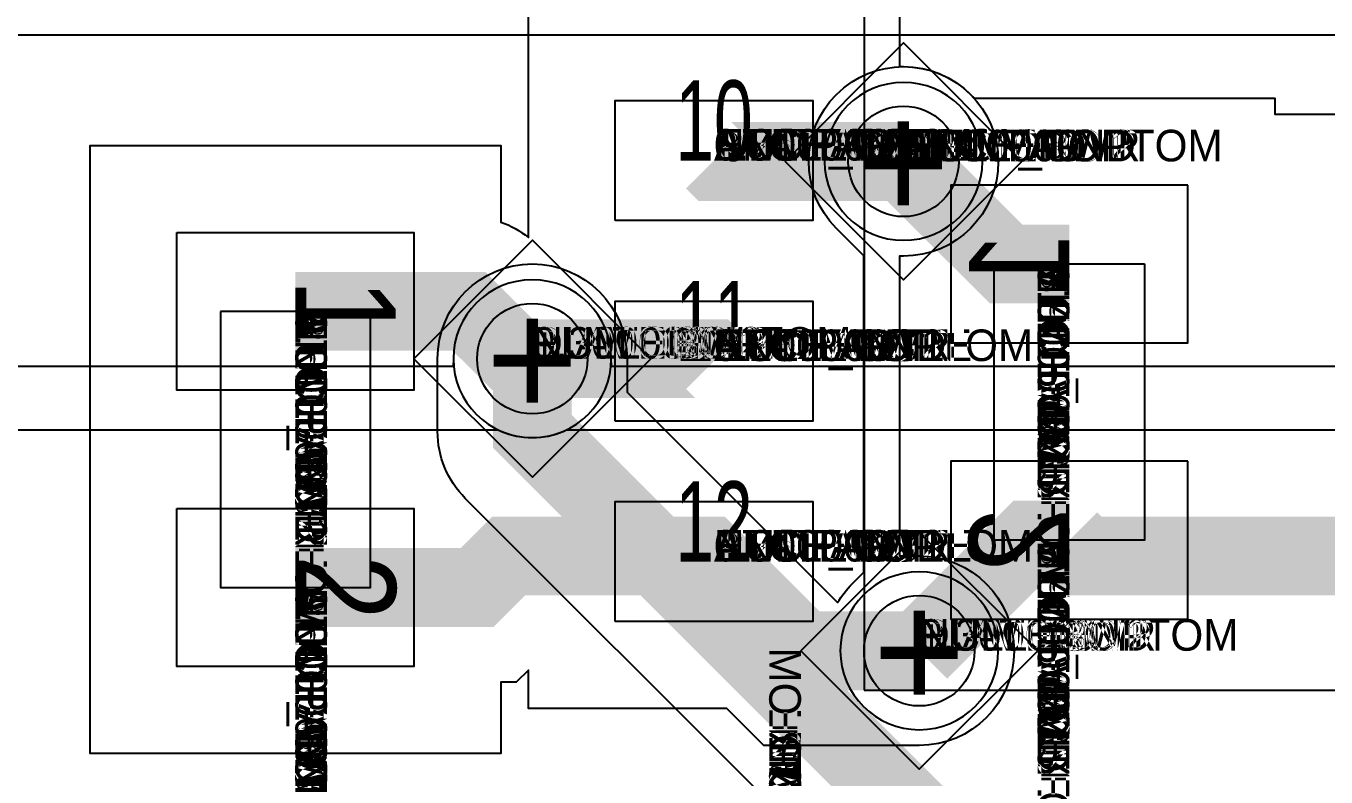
# Model space of a CAD drawing. Extents: x 0 to 323, y 0 to 320.
# Drawn here: x 60.11 to 68.34, y 237.66 to 242.41 of the extents above; entities that cross this region are included whole.
import ezdxf
from ezdxf.enums import TextEntityAlignment as Align

# ---------------------------------------------------------------- set-up
doc = ezdxf.new("R2010")
doc.units = 0
doc.header["$MEASUREMENT"] = 0
doc.layers.get('0').update_dxf_attribs({"linetype": 'CONTINUOUS'})
for name, color, linetype in [('CDN_FIGURES', 7, 'CONTINUOUS'), ('ETCH_BOTTOM', 7, 'CONTINUOUS'), ('ETCH_GND', 3, 'CONTINUOUS'), ('ETCH_INT1', 4, 'CONTINUOUS'), ('ETCH_INT2', 5, 'CONTINUOUS'), ('ETCH_PWR', 6, 'CONTINUOUS'), ('ETCH_TOP', 2, 'CONTINUOUS'), ('MANUFACTURING_NCLEGEND-1-6', 8, 'CONTINUOUS'), ('PACKAGE_GEOMETRY_ASSEMBLY_TOP', 11, 'CONTINUOUS'), ('PACKAGE_GEOMETRY_PIN_NUMBER', 9, 'CONTINUOUS')]:
    doc.layers.add(name, color=color, linetype=linetype)

# ---------------------------------------------------------------- blocks, each defined once
blk = doc.blocks.new('PAD_INFO')
for tag in ['SHAPE_TYPE', 'PAD_HEIGHT', 'PAD_LAYER', 'PAD_TYPE', 'PAD_WIDTH']:
    blk.add_attdef(tag, (0, 0), '', height=0.2)
at = {"flags": 2}
blk.add_attdef('CDN_TYPE', (0, 0), '', height=0.2, dxfattribs=at)
blk = doc.blocks.new('DRILL_INFO')
at = {"flags": 2}
blk.add_attdef('CDN_TYPE', (0, 0), '', height=0.2, dxfattribs=at)
for tag in ['FSHAPE', 'FCHAR', 'DRILL_HEIGHT', 'DIAMETER', 'PLATED', 'DRILL_WIDTH']:
    blk.add_attdef(tag, (0, 0), '', height=0.2)
blk = doc.blocks.new('VIA0700X0300')
at = {"layer": 'ETCH_BOTTOM'}
blk.add_circle((0, 0), 0.35, dxfattribs=at)
at = {"layer": 'ETCH_GND'}
blk.add_circle((0, 0), 0.35, dxfattribs=at)
at = {"layer": 'ETCH_INT1'}
blk.add_circle((0, 0), 0.35, dxfattribs=at)
at = {"layer": 'ETCH_INT2'}
blk.add_circle((0, 0), 0.35, dxfattribs=at)
at = {"layer": 'ETCH_PWR'}
blk.add_circle((0, 0), 0.35, dxfattribs=at)
at = {"layer": 'ETCH_TOP'}
blk.add_circle((0, 0), 0.35, dxfattribs=at)
ref = blk.add_blockref('PAD_INFO', (0, 0))
ref.add_attrib('PAD_LAYER', 'ETCH_TOP', (0, 0), dxfattribs={"height": 0.2})
ref.add_attrib('SHAPE_TYPE', 'NULL', (0, 0), dxfattribs={"height": 0.2})
ref.add_attrib('PAD_TYPE', 'ANTIPAD', (0, 0), dxfattribs={"height": 0.2})
ref.add_attrib('PAD_WIDTH', '0.000000', (0, 0), dxfattribs={"height": 0.2})
ref.add_attrib('PAD_HEIGHT', '0.000000', (0, 0), dxfattribs={"height": 0.2})
ref = blk.add_blockref('PAD_INFO', (0, 0))
ref.add_attrib('PAD_LAYER', 'ETCH_GND', (0, 0), dxfattribs={"height": 0.2})
ref.add_attrib('SHAPE_TYPE', 'NULL', (0, 0), dxfattribs={"height": 0.2})
ref.add_attrib('PAD_TYPE', 'ANTIPAD', (0, 0), dxfattribs={"height": 0.2})
ref.add_attrib('PAD_WIDTH', '0.000000', (0, 0), dxfattribs={"height": 0.2})
ref.add_attrib('PAD_HEIGHT', '0.000000', (0, 0), dxfattribs={"height": 0.2})
ref = blk.add_blockref('PAD_INFO', (0, 0))
ref.add_attrib('PAD_LAYER', 'ETCH_INT1', (0, 0), dxfattribs={"height": 0.2})
ref.add_attrib('SHAPE_TYPE', 'NULL', (0, 0), dxfattribs={"height": 0.2})
ref.add_attrib('PAD_TYPE', 'ANTIPAD', (0, 0), dxfattribs={"height": 0.2})
ref.add_attrib('PAD_WIDTH', '0.000000', (0, 0), dxfattribs={"height": 0.2})
ref.add_attrib('PAD_HEIGHT', '0.000000', (0, 0), dxfattribs={"height": 0.2})
ref = blk.add_blockref('PAD_INFO', (0, 0))
ref.add_attrib('PAD_LAYER', 'ETCH_INT2', (0, 0), dxfattribs={"height": 0.2})
ref.add_attrib('SHAPE_TYPE', 'NULL', (0, 0), dxfattribs={"height": 0.2})
ref.add_attrib('PAD_TYPE', 'ANTIPAD', (0, 0), dxfattribs={"height": 0.2})
ref.add_attrib('PAD_WIDTH', '0.000000', (0, 0), dxfattribs={"height": 0.2})
ref.add_attrib('PAD_HEIGHT', '0.000000', (0, 0), dxfattribs={"height": 0.2})
ref = blk.add_blockref('PAD_INFO', (0, 0))
ref.add_attrib('PAD_LAYER', 'ETCH_PWR', (0, 0), dxfattribs={"height": 0.2})
ref.add_attrib('SHAPE_TYPE', 'NULL', (0, 0), dxfattribs={"height": 0.2})
ref.add_attrib('PAD_TYPE', 'ANTIPAD', (0, 0), dxfattribs={"height": 0.2})
ref.add_attrib('PAD_WIDTH', '0.000000', (0, 0), dxfattribs={"height": 0.2})
ref.add_attrib('PAD_HEIGHT', '0.000000', (0, 0), dxfattribs={"height": 0.2})
ref = blk.add_blockref('PAD_INFO', (0, 0))
ref.add_attrib('PAD_LAYER', 'ETCH_BOTTOM', (0, 0), dxfattribs={"height": 0.2})
ref.add_attrib('SHAPE_TYPE', 'NULL', (0, 0), dxfattribs={"height": 0.2})
ref.add_attrib('PAD_TYPE', 'ANTIPAD', (0, 0), dxfattribs={"height": 0.2})
ref.add_attrib('PAD_WIDTH', '0.000000', (0, 0), dxfattribs={"height": 0.2})
ref.add_attrib('PAD_HEIGHT', '0.000000', (0, 0), dxfattribs={"height": 0.2})
ref = blk.add_blockref('PAD_INFO', (0, 0))
ref.add_attrib('PAD_LAYER', 'ETCH_TOP', (0, 0), dxfattribs={"height": 0.2})
ref.add_attrib('SHAPE_TYPE', 'NULL', (0, 0), dxfattribs={"height": 0.2})
ref.add_attrib('PAD_TYPE', 'THERMAL', (0, 0), dxfattribs={"height": 0.2})
ref.add_attrib('PAD_WIDTH', '0.000000', (0, 0), dxfattribs={"height": 0.2})
ref.add_attrib('PAD_HEIGHT', '0.000000', (0, 0), dxfattribs={"height": 0.2})
ref = blk.add_blockref('PAD_INFO', (0, 0))
ref.add_attrib('PAD_LAYER', 'ETCH_GND', (0, 0), dxfattribs={"height": 0.2})
ref.add_attrib('SHAPE_TYPE', 'NULL', (0, 0), dxfattribs={"height": 0.2})
ref.add_attrib('PAD_TYPE', 'THERMAL', (0, 0), dxfattribs={"height": 0.2})
ref.add_attrib('PAD_WIDTH', '0.000000', (0, 0), dxfattribs={"height": 0.2})
ref.add_attrib('PAD_HEIGHT', '0.000000', (0, 0), dxfattribs={"height": 0.2})
ref = blk.add_blockref('PAD_INFO', (0, 0))
ref.add_attrib('PAD_LAYER', 'ETCH_INT1', (0, 0), dxfattribs={"height": 0.2})
ref.add_attrib('SHAPE_TYPE', 'NULL', (0, 0), dxfattribs={"height": 0.2})
ref.add_attrib('PAD_TYPE', 'THERMAL', (0, 0), dxfattribs={"height": 0.2})
ref.add_attrib('PAD_WIDTH', '0.000000', (0, 0), dxfattribs={"height": 0.2})
ref.add_attrib('PAD_HEIGHT', '0.000000', (0, 0), dxfattribs={"height": 0.2})
ref = blk.add_blockref('PAD_INFO', (0, 0))
ref.add_attrib('PAD_LAYER', 'ETCH_INT2', (0, 0), dxfattribs={"height": 0.2})
ref.add_attrib('SHAPE_TYPE', 'NULL', (0, 0), dxfattribs={"height": 0.2})
ref.add_attrib('PAD_TYPE', 'THERMAL', (0, 0), dxfattribs={"height": 0.2})
ref.add_attrib('PAD_WIDTH', '0.000000', (0, 0), dxfattribs={"height": 0.2})
ref.add_attrib('PAD_HEIGHT', '0.000000', (0, 0), dxfattribs={"height": 0.2})
ref = blk.add_blockref('PAD_INFO', (0, 0))
ref.add_attrib('PAD_LAYER', 'ETCH_PWR', (0, 0), dxfattribs={"height": 0.2})
ref.add_attrib('SHAPE_TYPE', 'NULL', (0, 0), dxfattribs={"height": 0.2})
ref.add_attrib('PAD_TYPE', 'THERMAL', (0, 0), dxfattribs={"height": 0.2})
ref.add_attrib('PAD_WIDTH', '0.000000', (0, 0), dxfattribs={"height": 0.2})
ref.add_attrib('PAD_HEIGHT', '0.000000', (0, 0), dxfattribs={"height": 0.2})
ref = blk.add_blockref('PAD_INFO', (0, 0))
ref.add_attrib('PAD_LAYER', 'ETCH_BOTTOM', (0, 0), dxfattribs={"height": 0.2})
ref.add_attrib('SHAPE_TYPE', 'NULL', (0, 0), dxfattribs={"height": 0.2})
ref.add_attrib('PAD_TYPE', 'THERMAL', (0, 0), dxfattribs={"height": 0.2})
ref.add_attrib('PAD_WIDTH', '0.000000', (0, 0), dxfattribs={"height": 0.2})
ref.add_attrib('PAD_HEIGHT', '0.000000', (0, 0), dxfattribs={"height": 0.2})
ref = blk.add_blockref('PAD_INFO', (0, 0))
ref.add_attrib('PAD_LAYER', 'ETCH_TOP', (0, 0), dxfattribs={"height": 0.2})
ref.add_attrib('SHAPE_TYPE', 'CIRCLE', (0, 0), dxfattribs={"height": 0.2})
ref.add_attrib('PAD_TYPE', 'REGULAR', (0, 0), dxfattribs={"height": 0.2})
ref.add_attrib('PAD_WIDTH', '0.700000', (0, 0), dxfattribs={"height": 0.2})
ref.add_attrib('PAD_HEIGHT', '0.700000', (0, 0), dxfattribs={"height": 0.2})
ref = blk.add_blockref('PAD_INFO', (0, 0))
ref.add_attrib('PAD_LAYER', 'ETCH_GND', (0, 0), dxfattribs={"height": 0.2})
ref.add_attrib('SHAPE_TYPE', 'CIRCLE', (0, 0), dxfattribs={"height": 0.2})
ref.add_attrib('PAD_TYPE', 'REGULAR', (0, 0), dxfattribs={"height": 0.2})
ref.add_attrib('PAD_WIDTH', '0.700000', (0, 0), dxfattribs={"height": 0.2})
ref.add_attrib('PAD_HEIGHT', '0.700000', (0, 0), dxfattribs={"height": 0.2})
ref = blk.add_blockref('PAD_INFO', (0, 0))
ref.add_attrib('PAD_LAYER', 'ETCH_INT1', (0, 0), dxfattribs={"height": 0.2})
ref.add_attrib('SHAPE_TYPE', 'CIRCLE', (0, 0), dxfattribs={"height": 0.2})
ref.add_attrib('PAD_TYPE', 'REGULAR', (0, 0), dxfattribs={"height": 0.2})
ref.add_attrib('PAD_WIDTH', '0.700000', (0, 0), dxfattribs={"height": 0.2})
ref.add_attrib('PAD_HEIGHT', '0.700000', (0, 0), dxfattribs={"height": 0.2})
ref = blk.add_blockref('PAD_INFO', (0, 0))
ref.add_attrib('PAD_LAYER', 'ETCH_INT2', (0, 0), dxfattribs={"height": 0.2})
ref.add_attrib('SHAPE_TYPE', 'CIRCLE', (0, 0), dxfattribs={"height": 0.2})
ref.add_attrib('PAD_TYPE', 'REGULAR', (0, 0), dxfattribs={"height": 0.2})
ref.add_attrib('PAD_WIDTH', '0.700000', (0, 0), dxfattribs={"height": 0.2})
ref.add_attrib('PAD_HEIGHT', '0.700000', (0, 0), dxfattribs={"height": 0.2})
ref = blk.add_blockref('PAD_INFO', (0, 0))
ref.add_attrib('PAD_LAYER', 'ETCH_PWR', (0, 0), dxfattribs={"height": 0.2})
ref.add_attrib('SHAPE_TYPE', 'CIRCLE', (0, 0), dxfattribs={"height": 0.2})
ref.add_attrib('PAD_TYPE', 'REGULAR', (0, 0), dxfattribs={"height": 0.2})
ref.add_attrib('PAD_WIDTH', '0.700000', (0, 0), dxfattribs={"height": 0.2})
ref.add_attrib('PAD_HEIGHT', '0.700000', (0, 0), dxfattribs={"height": 0.2})
ref = blk.add_blockref('PAD_INFO', (0, 0))
ref.add_attrib('PAD_LAYER', 'ETCH_BOTTOM', (0, 0), dxfattribs={"height": 0.2})
ref.add_attrib('SHAPE_TYPE', 'CIRCLE', (0, 0), dxfattribs={"height": 0.2})
ref.add_attrib('PAD_TYPE', 'REGULAR', (0, 0), dxfattribs={"height": 0.2})
ref.add_attrib('PAD_WIDTH', '0.700000', (0, 0), dxfattribs={"height": 0.2})
ref.add_attrib('PAD_HEIGHT', '0.700000', (0, 0), dxfattribs={"height": 0.2})
ref = blk.add_blockref('DRILL_INFO', (0, 0))
ref.add_attrib('DIAMETER', '0.300000', (0, 0), dxfattribs={"height": 0.2})
ref.add_attrib('PLATED', 'PLATED', (0, 0), dxfattribs={"height": 0.2})
ref.add_attrib('FSHAPE', 'DIAMOND', (0, 0), dxfattribs={"height": 0.2})
ref.add_attrib('FCHAR', '+', (0, 0), dxfattribs={"height": 0.2})
ref.add_attrib('DRILL_WIDTH', '1.500000', (0, 0), dxfattribs={"height": 0.2})
ref.add_attrib('DRILL_HEIGHT', '1.500000', (0, 0), dxfattribs={"height": 0.2})
for tag in ['CDN_TYPE', 'PIN']:
    blk.add_attdef(tag, (0, 0), '', height=0.2)
at = {"flags": 2}
for tag in ['PSTKNAME', 'BBV']:
    blk.add_attdef(tag, (0, 0), '', height=0.2, dxfattribs=at)
blk = doc.blocks.new('FIGURE_DIAMOND')
at = {"layer": 'CDN_FIGURES'}
blk.add_lwpolyline([(-0.5, 0), (0, 0.5), (0.5, 0), (0, -0.5)], close=True, dxfattribs=at)
blk = doc.blocks.new('RC1000X1500TS')
at = {"layer": 'ETCH_TOP'}
blk.add_lwpolyline([(-0.5, -0.75), (-0.5, 0.75), (0.5, 0.75), (0.5, -0.75)], close=True, dxfattribs=at)
ref = blk.add_blockref('PAD_INFO', (0, 0))
ref.add_attrib('PAD_LAYER', 'ETCH_TOP', (0, 0), dxfattribs={"height": 0.2})
ref.add_attrib('SHAPE_TYPE', 'NULL', (0, 0), dxfattribs={"height": 0.2})
ref.add_attrib('PAD_TYPE', 'ANTIPAD', (0, 0), dxfattribs={"height": 0.2})
ref.add_attrib('PAD_WIDTH', '0.000000', (0, 0), dxfattribs={"height": 0.2})
ref.add_attrib('PAD_HEIGHT', '0.000000', (0, 0), dxfattribs={"height": 0.2})
ref = blk.add_blockref('PAD_INFO', (0, 0))
ref.add_attrib('PAD_LAYER', 'ETCH_GND', (0, 0), dxfattribs={"height": 0.2})
ref.add_attrib('SHAPE_TYPE', 'NULL', (0, 0), dxfattribs={"height": 0.2})
ref.add_attrib('PAD_TYPE', 'ANTIPAD', (0, 0), dxfattribs={"height": 0.2})
ref.add_attrib('PAD_WIDTH', '0.000000', (0, 0), dxfattribs={"height": 0.2})
ref.add_attrib('PAD_HEIGHT', '0.000000', (0, 0), dxfattribs={"height": 0.2})
ref = blk.add_blockref('PAD_INFO', (0, 0))
ref.add_attrib('PAD_LAYER', 'ETCH_INT1', (0, 0), dxfattribs={"height": 0.2})
ref.add_attrib('SHAPE_TYPE', 'NULL', (0, 0), dxfattribs={"height": 0.2})
ref.add_attrib('PAD_TYPE', 'ANTIPAD', (0, 0), dxfattribs={"height": 0.2})
ref.add_attrib('PAD_WIDTH', '0.000000', (0, 0), dxfattribs={"height": 0.2})
ref.add_attrib('PAD_HEIGHT', '0.000000', (0, 0), dxfattribs={"height": 0.2})
ref = blk.add_blockref('PAD_INFO', (0, 0))
ref.add_attrib('PAD_LAYER', 'ETCH_INT2', (0, 0), dxfattribs={"height": 0.2})
ref.add_attrib('SHAPE_TYPE', 'NULL', (0, 0), dxfattribs={"height": 0.2})
ref.add_attrib('PAD_TYPE', 'ANTIPAD', (0, 0), dxfattribs={"height": 0.2})
ref.add_attrib('PAD_WIDTH', '0.000000', (0, 0), dxfattribs={"height": 0.2})
ref.add_attrib('PAD_HEIGHT', '0.000000', (0, 0), dxfattribs={"height": 0.2})
ref = blk.add_blockref('PAD_INFO', (0, 0))
ref.add_attrib('PAD_LAYER', 'ETCH_PWR', (0, 0), dxfattribs={"height": 0.2})
ref.add_attrib('SHAPE_TYPE', 'NULL', (0, 0), dxfattribs={"height": 0.2})
ref.add_attrib('PAD_TYPE', 'ANTIPAD', (0, 0), dxfattribs={"height": 0.2})
ref.add_attrib('PAD_WIDTH', '0.000000', (0, 0), dxfattribs={"height": 0.2})
ref.add_attrib('PAD_HEIGHT', '0.000000', (0, 0), dxfattribs={"height": 0.2})
ref = blk.add_blockref('PAD_INFO', (0, 0))
ref.add_attrib('PAD_LAYER', 'ETCH_BOTTOM', (0, 0), dxfattribs={"height": 0.2})
ref.add_attrib('SHAPE_TYPE', 'NULL', (0, 0), dxfattribs={"height": 0.2})
ref.add_attrib('PAD_TYPE', 'ANTIPAD', (0, 0), dxfattribs={"height": 0.2})
ref.add_attrib('PAD_WIDTH', '0.000000', (0, 0), dxfattribs={"height": 0.2})
ref.add_attrib('PAD_HEIGHT', '0.000000', (0, 0), dxfattribs={"height": 0.2})
ref = blk.add_blockref('PAD_INFO', (0, 0))
ref.add_attrib('PAD_LAYER', 'ETCH_TOP', (0, 0), dxfattribs={"height": 0.2})
ref.add_attrib('SHAPE_TYPE', 'NULL', (0, 0), dxfattribs={"height": 0.2})
ref.add_attrib('PAD_TYPE', 'THERMAL', (0, 0), dxfattribs={"height": 0.2})
ref.add_attrib('PAD_WIDTH', '0.000000', (0, 0), dxfattribs={"height": 0.2})
ref.add_attrib('PAD_HEIGHT', '0.000000', (0, 0), dxfattribs={"height": 0.2})
ref = blk.add_blockref('PAD_INFO', (0, 0))
ref.add_attrib('PAD_LAYER', 'ETCH_GND', (0, 0), dxfattribs={"height": 0.2})
ref.add_attrib('SHAPE_TYPE', 'NULL', (0, 0), dxfattribs={"height": 0.2})
ref.add_attrib('PAD_TYPE', 'THERMAL', (0, 0), dxfattribs={"height": 0.2})
ref.add_attrib('PAD_WIDTH', '0.000000', (0, 0), dxfattribs={"height": 0.2})
ref.add_attrib('PAD_HEIGHT', '0.000000', (0, 0), dxfattribs={"height": 0.2})
ref = blk.add_blockref('PAD_INFO', (0, 0))
ref.add_attrib('PAD_LAYER', 'ETCH_INT1', (0, 0), dxfattribs={"height": 0.2})
ref.add_attrib('SHAPE_TYPE', 'NULL', (0, 0), dxfattribs={"height": 0.2})
ref.add_attrib('PAD_TYPE', 'THERMAL', (0, 0), dxfattribs={"height": 0.2})
ref.add_attrib('PAD_WIDTH', '0.000000', (0, 0), dxfattribs={"height": 0.2})
ref.add_attrib('PAD_HEIGHT', '0.000000', (0, 0), dxfattribs={"height": 0.2})
ref = blk.add_blockref('PAD_INFO', (0, 0))
ref.add_attrib('PAD_LAYER', 'ETCH_INT2', (0, 0), dxfattribs={"height": 0.2})
ref.add_attrib('SHAPE_TYPE', 'NULL', (0, 0), dxfattribs={"height": 0.2})
ref.add_attrib('PAD_TYPE', 'THERMAL', (0, 0), dxfattribs={"height": 0.2})
ref.add_attrib('PAD_WIDTH', '0.000000', (0, 0), dxfattribs={"height": 0.2})
ref.add_attrib('PAD_HEIGHT', '0.000000', (0, 0), dxfattribs={"height": 0.2})
ref = blk.add_blockref('PAD_INFO', (0, 0))
ref.add_attrib('PAD_LAYER', 'ETCH_PWR', (0, 0), dxfattribs={"height": 0.2})
ref.add_attrib('SHAPE_TYPE', 'NULL', (0, 0), dxfattribs={"height": 0.2})
ref.add_attrib('PAD_TYPE', 'THERMAL', (0, 0), dxfattribs={"height": 0.2})
ref.add_attrib('PAD_WIDTH', '0.000000', (0, 0), dxfattribs={"height": 0.2})
ref.add_attrib('PAD_HEIGHT', '0.000000', (0, 0), dxfattribs={"height": 0.2})
ref = blk.add_blockref('PAD_INFO', (0, 0))
ref.add_attrib('PAD_LAYER', 'ETCH_BOTTOM', (0, 0), dxfattribs={"height": 0.2})
ref.add_attrib('SHAPE_TYPE', 'NULL', (0, 0), dxfattribs={"height": 0.2})
ref.add_attrib('PAD_TYPE', 'THERMAL', (0, 0), dxfattribs={"height": 0.2})
ref.add_attrib('PAD_WIDTH', '0.000000', (0, 0), dxfattribs={"height": 0.2})
ref.add_attrib('PAD_HEIGHT', '0.000000', (0, 0), dxfattribs={"height": 0.2})
ref = blk.add_blockref('PAD_INFO', (0, 0))
ref.add_attrib('PAD_LAYER', 'ETCH_GND', (0, 0), dxfattribs={"height": 0.2})
ref.add_attrib('SHAPE_TYPE', 'NULL', (0, 0), dxfattribs={"height": 0.2})
ref.add_attrib('PAD_TYPE', 'REGULAR', (0, 0), dxfattribs={"height": 0.2})
ref.add_attrib('PAD_WIDTH', '0.000000', (0, 0), dxfattribs={"height": 0.2})
ref.add_attrib('PAD_HEIGHT', '0.000000', (0, 0), dxfattribs={"height": 0.2})
ref = blk.add_blockref('PAD_INFO', (0, 0))
ref.add_attrib('PAD_LAYER', 'ETCH_INT1', (0, 0), dxfattribs={"height": 0.2})
ref.add_attrib('SHAPE_TYPE', 'NULL', (0, 0), dxfattribs={"height": 0.2})
ref.add_attrib('PAD_TYPE', 'REGULAR', (0, 0), dxfattribs={"height": 0.2})
ref.add_attrib('PAD_WIDTH', '0.000000', (0, 0), dxfattribs={"height": 0.2})
ref.add_attrib('PAD_HEIGHT', '0.000000', (0, 0), dxfattribs={"height": 0.2})
ref = blk.add_blockref('PAD_INFO', (0, 0))
ref.add_attrib('PAD_LAYER', 'ETCH_INT2', (0, 0), dxfattribs={"height": 0.2})
ref.add_attrib('SHAPE_TYPE', 'NULL', (0, 0), dxfattribs={"height": 0.2})
ref.add_attrib('PAD_TYPE', 'REGULAR', (0, 0), dxfattribs={"height": 0.2})
ref.add_attrib('PAD_WIDTH', '0.000000', (0, 0), dxfattribs={"height": 0.2})
ref.add_attrib('PAD_HEIGHT', '0.000000', (0, 0), dxfattribs={"height": 0.2})
ref = blk.add_blockref('PAD_INFO', (0, 0))
ref.add_attrib('PAD_LAYER', 'ETCH_PWR', (0, 0), dxfattribs={"height": 0.2})
ref.add_attrib('SHAPE_TYPE', 'NULL', (0, 0), dxfattribs={"height": 0.2})
ref.add_attrib('PAD_TYPE', 'REGULAR', (0, 0), dxfattribs={"height": 0.2})
ref.add_attrib('PAD_WIDTH', '0.000000', (0, 0), dxfattribs={"height": 0.2})
ref.add_attrib('PAD_HEIGHT', '0.000000', (0, 0), dxfattribs={"height": 0.2})
ref = blk.add_blockref('PAD_INFO', (0, 0))
ref.add_attrib('PAD_LAYER', 'ETCH_BOTTOM', (0, 0), dxfattribs={"height": 0.2})
ref.add_attrib('SHAPE_TYPE', 'NULL', (0, 0), dxfattribs={"height": 0.2})
ref.add_attrib('PAD_TYPE', 'REGULAR', (0, 0), dxfattribs={"height": 0.2})
ref.add_attrib('PAD_WIDTH', '0.000000', (0, 0), dxfattribs={"height": 0.2})
ref.add_attrib('PAD_HEIGHT', '0.000000', (0, 0), dxfattribs={"height": 0.2})
ref = blk.add_blockref('DRILL_INFO', (0, 0))
ref.add_attrib('DIAMETER', '0.000000', (0, 0), dxfattribs={"height": 0.2})
ref.add_attrib('PLATED', 'PLATED', (0, 0), dxfattribs={"height": 0.2})
ref.add_attrib('FSHAPE', 'NULL', (0, 0), dxfattribs={"height": 0.2})
ref.add_attrib('DRILL_WIDTH', '0.000000', (0, 0), dxfattribs={"height": 0.2})
ref.add_attrib('DRILL_HEIGHT', '0.000000', (0, 0), dxfattribs={"height": 0.2})
ref = blk.add_blockref('PAD_INFO', (0, 0))
ref.add_attrib('PAD_LAYER', 'ETCH_TOP', (0, 0), dxfattribs={"height": 0.2})
ref.add_attrib('SHAPE_TYPE', 'RECTANGLE', (0, 0), dxfattribs={"height": 0.2})
ref.add_attrib('PAD_TYPE', 'REGULAR', (0, 0), dxfattribs={"height": 0.2})
ref.add_attrib('PAD_WIDTH', '1.000000', (0, 0), dxfattribs={"height": 0.2})
ref.add_attrib('PAD_HEIGHT', '1.500000', (0, 0), dxfattribs={"height": 0.2})
for tag in ['CDN_TYPE', 'PIN']:
    blk.add_attdef(tag, (0, 0), '', height=0.2)
at = {"flags": 2}
for tag in ['PSTKNAME', 'BBV']:
    blk.add_attdef(tag, (0, 0), '', height=0.2, dxfattribs=at)
blk = doc.blocks.new('F56')
at = {"layer": 'PACKAGE_GEOMETRY_ASSEMBLY_TOP'}
blk.add_lwpolyline([(0, -0.475), (1.75, -0.475), (1.75, 0.475), (0, 0.475)], close=True, dxfattribs=at)
at = {"layer": 'ETCH_TOP'}
ref = blk.add_blockref('RC1000X1500TS', (0, 0), dxfattribs=at)
ref.add_attrib('CDN_TYPE', 'PIN', (0, 0), dxfattribs={"height": 0.2})
ref.add_attrib('PIN', '1', (0, 0), dxfattribs={"height": 0.2})
ref = blk.add_blockref('RC1000X1500TS', (1.75, 0), dxfattribs=at)
ref.add_attrib('CDN_TYPE', 'PIN', (0, 0), dxfattribs={"height": 0.2})
ref.add_attrib('PIN', '2', (0, 0), dxfattribs={"height": 0.2})
at = {"flags": 2}
for tag in ['SYMBOL_TYPE', 'CDN_TYPE', 'REFDES']:
    blk.add_attdef(tag, (0, 0), '', height=0.2, dxfattribs=at)
blk = doc.blocks.new('RC1250X0760TS')
at = {"layer": 'ETCH_TOP'}
blk.add_lwpolyline([(-0.625, -0.38), (-0.625, 0.38), (0.625, 0.38), (0.625, -0.38)], close=True, dxfattribs=at)
ref = blk.add_blockref('PAD_INFO', (0, 0))
ref.add_attrib('PAD_LAYER', 'ETCH_TOP', (0, 0), dxfattribs={"height": 0.2})
ref.add_attrib('SHAPE_TYPE', 'NULL', (0, 0), dxfattribs={"height": 0.2})
ref.add_attrib('PAD_TYPE', 'ANTIPAD', (0, 0), dxfattribs={"height": 0.2})
ref.add_attrib('PAD_WIDTH', '0.000000', (0, 0), dxfattribs={"height": 0.2})
ref.add_attrib('PAD_HEIGHT', '0.000000', (0, 0), dxfattribs={"height": 0.2})
ref = blk.add_blockref('PAD_INFO', (0, 0))
ref.add_attrib('PAD_LAYER', 'ETCH_GND', (0, 0), dxfattribs={"height": 0.2})
ref.add_attrib('SHAPE_TYPE', 'NULL', (0, 0), dxfattribs={"height": 0.2})
ref.add_attrib('PAD_TYPE', 'ANTIPAD', (0, 0), dxfattribs={"height": 0.2})
ref.add_attrib('PAD_WIDTH', '0.000000', (0, 0), dxfattribs={"height": 0.2})
ref.add_attrib('PAD_HEIGHT', '0.000000', (0, 0), dxfattribs={"height": 0.2})
ref = blk.add_blockref('PAD_INFO', (0, 0))
ref.add_attrib('PAD_LAYER', 'ETCH_INT1', (0, 0), dxfattribs={"height": 0.2})
ref.add_attrib('SHAPE_TYPE', 'NULL', (0, 0), dxfattribs={"height": 0.2})
ref.add_attrib('PAD_TYPE', 'ANTIPAD', (0, 0), dxfattribs={"height": 0.2})
ref.add_attrib('PAD_WIDTH', '0.000000', (0, 0), dxfattribs={"height": 0.2})
ref.add_attrib('PAD_HEIGHT', '0.000000', (0, 0), dxfattribs={"height": 0.2})
ref = blk.add_blockref('PAD_INFO', (0, 0))
ref.add_attrib('PAD_LAYER', 'ETCH_INT2', (0, 0), dxfattribs={"height": 0.2})
ref.add_attrib('SHAPE_TYPE', 'NULL', (0, 0), dxfattribs={"height": 0.2})
ref.add_attrib('PAD_TYPE', 'ANTIPAD', (0, 0), dxfattribs={"height": 0.2})
ref.add_attrib('PAD_WIDTH', '0.000000', (0, 0), dxfattribs={"height": 0.2})
ref.add_attrib('PAD_HEIGHT', '0.000000', (0, 0), dxfattribs={"height": 0.2})
ref = blk.add_blockref('PAD_INFO', (0, 0))
ref.add_attrib('PAD_LAYER', 'ETCH_PWR', (0, 0), dxfattribs={"height": 0.2})
ref.add_attrib('SHAPE_TYPE', 'NULL', (0, 0), dxfattribs={"height": 0.2})
ref.add_attrib('PAD_TYPE', 'ANTIPAD', (0, 0), dxfattribs={"height": 0.2})
ref.add_attrib('PAD_WIDTH', '0.000000', (0, 0), dxfattribs={"height": 0.2})
ref.add_attrib('PAD_HEIGHT', '0.000000', (0, 0), dxfattribs={"height": 0.2})
ref = blk.add_blockref('PAD_INFO', (0, 0))
ref.add_attrib('PAD_LAYER', 'ETCH_BOTTOM', (0, 0), dxfattribs={"height": 0.2})
ref.add_attrib('SHAPE_TYPE', 'NULL', (0, 0), dxfattribs={"height": 0.2})
ref.add_attrib('PAD_TYPE', 'ANTIPAD', (0, 0), dxfattribs={"height": 0.2})
ref.add_attrib('PAD_WIDTH', '0.000000', (0, 0), dxfattribs={"height": 0.2})
ref.add_attrib('PAD_HEIGHT', '0.000000', (0, 0), dxfattribs={"height": 0.2})
ref = blk.add_blockref('PAD_INFO', (0, 0))
ref.add_attrib('PAD_LAYER', 'ETCH_TOP', (0, 0), dxfattribs={"height": 0.2})
ref.add_attrib('SHAPE_TYPE', 'NULL', (0, 0), dxfattribs={"height": 0.2})
ref.add_attrib('PAD_TYPE', 'THERMAL', (0, 0), dxfattribs={"height": 0.2})
ref.add_attrib('PAD_WIDTH', '0.000000', (0, 0), dxfattribs={"height": 0.2})
ref.add_attrib('PAD_HEIGHT', '0.000000', (0, 0), dxfattribs={"height": 0.2})
ref = blk.add_blockref('PAD_INFO', (0, 0))
ref.add_attrib('PAD_LAYER', 'ETCH_GND', (0, 0), dxfattribs={"height": 0.2})
ref.add_attrib('SHAPE_TYPE', 'NULL', (0, 0), dxfattribs={"height": 0.2})
ref.add_attrib('PAD_TYPE', 'THERMAL', (0, 0), dxfattribs={"height": 0.2})
ref.add_attrib('PAD_WIDTH', '0.000000', (0, 0), dxfattribs={"height": 0.2})
ref.add_attrib('PAD_HEIGHT', '0.000000', (0, 0), dxfattribs={"height": 0.2})
ref = blk.add_blockref('PAD_INFO', (0, 0))
ref.add_attrib('PAD_LAYER', 'ETCH_INT1', (0, 0), dxfattribs={"height": 0.2})
ref.add_attrib('SHAPE_TYPE', 'NULL', (0, 0), dxfattribs={"height": 0.2})
ref.add_attrib('PAD_TYPE', 'THERMAL', (0, 0), dxfattribs={"height": 0.2})
ref.add_attrib('PAD_WIDTH', '0.000000', (0, 0), dxfattribs={"height": 0.2})
ref.add_attrib('PAD_HEIGHT', '0.000000', (0, 0), dxfattribs={"height": 0.2})
ref = blk.add_blockref('PAD_INFO', (0, 0))
ref.add_attrib('PAD_LAYER', 'ETCH_INT2', (0, 0), dxfattribs={"height": 0.2})
ref.add_attrib('SHAPE_TYPE', 'NULL', (0, 0), dxfattribs={"height": 0.2})
ref.add_attrib('PAD_TYPE', 'THERMAL', (0, 0), dxfattribs={"height": 0.2})
ref.add_attrib('PAD_WIDTH', '0.000000', (0, 0), dxfattribs={"height": 0.2})
ref.add_attrib('PAD_HEIGHT', '0.000000', (0, 0), dxfattribs={"height": 0.2})
ref = blk.add_blockref('PAD_INFO', (0, 0))
ref.add_attrib('PAD_LAYER', 'ETCH_PWR', (0, 0), dxfattribs={"height": 0.2})
ref.add_attrib('SHAPE_TYPE', 'NULL', (0, 0), dxfattribs={"height": 0.2})
ref.add_attrib('PAD_TYPE', 'THERMAL', (0, 0), dxfattribs={"height": 0.2})
ref.add_attrib('PAD_WIDTH', '0.000000', (0, 0), dxfattribs={"height": 0.2})
ref.add_attrib('PAD_HEIGHT', '0.000000', (0, 0), dxfattribs={"height": 0.2})
ref = blk.add_blockref('PAD_INFO', (0, 0))
ref.add_attrib('PAD_LAYER', 'ETCH_BOTTOM', (0, 0), dxfattribs={"height": 0.2})
ref.add_attrib('SHAPE_TYPE', 'NULL', (0, 0), dxfattribs={"height": 0.2})
ref.add_attrib('PAD_TYPE', 'THERMAL', (0, 0), dxfattribs={"height": 0.2})
ref.add_attrib('PAD_WIDTH', '0.000000', (0, 0), dxfattribs={"height": 0.2})
ref.add_attrib('PAD_HEIGHT', '0.000000', (0, 0), dxfattribs={"height": 0.2})
ref = blk.add_blockref('PAD_INFO', (0, 0))
ref.add_attrib('PAD_LAYER', 'ETCH_TOP', (0, 0), dxfattribs={"height": 0.2})
ref.add_attrib('SHAPE_TYPE', 'RECTANGLE', (0, 0), dxfattribs={"height": 0.2})
ref.add_attrib('PAD_TYPE', 'REGULAR', (0, 0), dxfattribs={"height": 0.2})
ref.add_attrib('PAD_WIDTH', '1.250000', (0, 0), dxfattribs={"height": 0.2})
ref.add_attrib('PAD_HEIGHT', '0.760000', (0, 0), dxfattribs={"height": 0.2})
ref = blk.add_blockref('PAD_INFO', (0, 0))
ref.add_attrib('PAD_LAYER', 'ETCH_GND', (0, 0), dxfattribs={"height": 0.2})
ref.add_attrib('SHAPE_TYPE', 'NULL', (0, 0), dxfattribs={"height": 0.2})
ref.add_attrib('PAD_TYPE', 'REGULAR', (0, 0), dxfattribs={"height": 0.2})
ref.add_attrib('PAD_WIDTH', '0.000000', (0, 0), dxfattribs={"height": 0.2})
ref.add_attrib('PAD_HEIGHT', '0.000000', (0, 0), dxfattribs={"height": 0.2})
ref = blk.add_blockref('PAD_INFO', (0, 0))
ref.add_attrib('PAD_LAYER', 'ETCH_INT1', (0, 0), dxfattribs={"height": 0.2})
ref.add_attrib('SHAPE_TYPE', 'NULL', (0, 0), dxfattribs={"height": 0.2})
ref.add_attrib('PAD_TYPE', 'REGULAR', (0, 0), dxfattribs={"height": 0.2})
ref.add_attrib('PAD_WIDTH', '0.000000', (0, 0), dxfattribs={"height": 0.2})
ref.add_attrib('PAD_HEIGHT', '0.000000', (0, 0), dxfattribs={"height": 0.2})
ref = blk.add_blockref('PAD_INFO', (0, 0))
ref.add_attrib('PAD_LAYER', 'ETCH_INT2', (0, 0), dxfattribs={"height": 0.2})
ref.add_attrib('SHAPE_TYPE', 'NULL', (0, 0), dxfattribs={"height": 0.2})
ref.add_attrib('PAD_TYPE', 'REGULAR', (0, 0), dxfattribs={"height": 0.2})
ref.add_attrib('PAD_WIDTH', '0.000000', (0, 0), dxfattribs={"height": 0.2})
ref.add_attrib('PAD_HEIGHT', '0.000000', (0, 0), dxfattribs={"height": 0.2})
ref = blk.add_blockref('PAD_INFO', (0, 0))
ref.add_attrib('PAD_LAYER', 'ETCH_PWR', (0, 0), dxfattribs={"height": 0.2})
ref.add_attrib('SHAPE_TYPE', 'NULL', (0, 0), dxfattribs={"height": 0.2})
ref.add_attrib('PAD_TYPE', 'REGULAR', (0, 0), dxfattribs={"height": 0.2})
ref.add_attrib('PAD_WIDTH', '0.000000', (0, 0), dxfattribs={"height": 0.2})
ref.add_attrib('PAD_HEIGHT', '0.000000', (0, 0), dxfattribs={"height": 0.2})
ref = blk.add_blockref('PAD_INFO', (0, 0))
ref.add_attrib('PAD_LAYER', 'ETCH_BOTTOM', (0, 0), dxfattribs={"height": 0.2})
ref.add_attrib('SHAPE_TYPE', 'NULL', (0, 0), dxfattribs={"height": 0.2})
ref.add_attrib('PAD_TYPE', 'REGULAR', (0, 0), dxfattribs={"height": 0.2})
ref.add_attrib('PAD_WIDTH', '0.000000', (0, 0), dxfattribs={"height": 0.2})
ref.add_attrib('PAD_HEIGHT', '0.000000', (0, 0), dxfattribs={"height": 0.2})
ref = blk.add_blockref('DRILL_INFO', (0, 0))
ref.add_attrib('DIAMETER', '0.000000', (0, 0), dxfattribs={"height": 0.2})
ref.add_attrib('PLATED', 'PLATED', (0, 0), dxfattribs={"height": 0.2})
ref.add_attrib('FSHAPE', 'NULL', (0, 0), dxfattribs={"height": 0.2})
ref.add_attrib('DRILL_WIDTH', '0.000000', (0, 0), dxfattribs={"height": 0.2})
ref.add_attrib('DRILL_HEIGHT', '0.000000', (0, 0), dxfattribs={"height": 0.2})
for tag in ['CDN_TYPE', 'PIN']:
    blk.add_attdef(tag, (0, 0), '', height=0.2)
at = {"flags": 2}
for tag in ['PSTKNAME', 'BBV']:
    blk.add_attdef(tag, (0, 0), '', height=0.2, dxfattribs=at)
blk = doc.blocks.new('SO-24W')
at = {"layer": 'PACKAGE_GEOMETRY_ASSEMBLY_TOP'}
blk.add_lwpolyline([(-3.8, -7.8), (3.8, -7.8), (3.8, 7.8), (-3.8, 7.8)], close=True, dxfattribs=at)
at = {"layer": 'ETCH_TOP'}
ref = blk.add_blockref('RC1250X0760TS', (-4.75, -6.985), dxfattribs=at)
ref.add_attrib('CDN_TYPE', 'PIN', (0, 0), dxfattribs={"height": 0.2})
ref.add_attrib('PIN', '12', (0, 0), dxfattribs={"height": 0.2})
ref = blk.add_blockref('RC1250X0760TS', (-4.75, -4.445), dxfattribs=at)
ref.add_attrib('CDN_TYPE', 'PIN', (0, 0), dxfattribs={"height": 0.2})
ref.add_attrib('PIN', '10', (0, 0), dxfattribs={"height": 0.2})
ref = blk.add_blockref('RC1250X0760TS', (-4.75, -5.715), dxfattribs=at)
ref.add_attrib('CDN_TYPE', 'PIN', (0, 0), dxfattribs={"height": 0.2})
ref.add_attrib('PIN', '11', (0, 0), dxfattribs={"height": 0.2})
at = {"flags": 2}
for tag in ['SYMBOL_TYPE', 'CDN_TYPE', 'REFDES']:
    blk.add_attdef(tag, (0, 0), '', height=0.2, dxfattribs=at)

msp = doc.modelspace()

# ---------------------------------------------------------------- linework, layer by layer
at = {"layer": 'ETCH_BOTTOM'}
for points, format in [([(64.8031, 237.5056), (62.8883, 239.4205, -0.198912), (62.7125, 239.8448), (62.7125, 240.3055, -1), (63.9127, 240.3055), (63.9127, 240.0934), (65.2457, 238.7604, -0.0632), (65.3383, 238.8798), (65.4125, 238.9541), (65.4125, 240.9569), (65.2383, 241.1312, -1), (66.0869, 241.9798), (66.1112, 241.9556), (68.0127, 241.9556), (68.0127, 241.8556), (68.5875, 241.8556)], "xyb"), ([(66.7126, 240.9055, 0.5, 0.5, 0), (66.3126, 240.9055, 0.5, 0.5, 0), (65.6626, 241.5555, 0.5, 0.5, 0)], "xyseb"), ([(63.3126, 240.3055, 0.5, 0.5, 0), (63.3126, 239.8448, 0.5, 0.5, 0), (66.3019, 236.8555, 0.5, 0.5, 0), (66.9126, 236.8555, 0.5, 0.5, 0)], "xyseb"), ([(66.7126, 239.1555, 0.5, 0.5, 0), (66.4626, 239.1555, 0.5, 0.5, 0), (65.7626, 238.4555, 0.5, 0.5, 0)], "xyseb"), ([(69.2126, 239.0555, 0.5, 0.5, 0), (66.8126, 239.0555, 0.5, 0.5, 0), (66.7126, 239.1555, 0.5, 0.5, 0)], "xyseb")]:
    msp.add_lwpolyline(points, format=format, dxfattribs=at)
at = {"layer": 'ETCH_GND'}
for points in [[(66.1627, 241.5555, 1), (65.1625, 241.5555, 1)], [(63.8127, 240.3055, 1), (62.8125, 240.3055, 1)], [(66.2627, 238.4555, 1), (65.2625, 238.4555, 1)]]:
    msp.add_lwpolyline(points, format="xyb", close=True, dxfattribs=at)
at = {"layer": 'ETCH_INT1'}
msp.add_lwpolyline([(92.3957, 242.3554), (54.0895, 242.3554, -13.838604), (53.9457, 242.3554), (50.3267, 242.3554, -70.921901), (50.2985, 242.3554), (46.5047, 242.3554), (45.2047, 241.0554), (44.6119, 241.0554, -5.23602), (44.2433, 241.0554), (31.0947, 241.0554)], format="xyb", dxfattribs=at)
for points in [[(66.1627, 241.5555, 1), (65.1625, 241.5555, 1)], [(63.8127, 240.3055, 1), (62.8125, 240.3055, 1)], [(66.2627, 238.4555, 1), (65.2625, 238.4555, 1)]]:
    msp.add_lwpolyline(points, format="xyb", close=True, dxfattribs=at)
at = {"layer": 'ETCH_INT2'}
for points in [[(65.6626, 242.0556, 1), (65.6626, 241.0554, 1)], [(65.7626, 238.9556, 1), (65.7626, 237.9554, 1)]]:
    msp.add_lwpolyline(points, format="xyb", close=True, dxfattribs=at)
for points in [[(89.9233, 240.2555), (83.5519, 240.2555, -0.536477), (83.4584, 240.3963, 1.50662), (82.5368, 240.3963, -0.536477), (82.4433, 240.2555), (73.0631, 240.2555, -0.646208), (72.9871, 240.4241, 2.22023), (72.2381, 240.4241, -0.646208), (72.1621, 240.2555), (63.8128, 240.2555), (63.8127, 240.3061, 0.998801), (62.8125, 240.3061), (62.8124, 240.2555), (56.7847, 240.2555, -0.575908), (56.6967, 240.4072, 1.724017), (55.8285, 240.4072, -0.575908), (55.7405, 240.2555), (44.9819, 240.2555, -0.536477), (44.8884, 240.3963, 1.50662), (43.9668, 240.3963, -0.536477), (43.8733, 240.2555), (34.348, 240.2555, -0.396688)], [(33.9318, 239.8555), (53.5607, 239.8555, -0.675262), (53.631, 239.681, 2.482954), (54.3242, 239.681, -0.675262), (54.3945, 239.8555), (63.0941, 239.8555), (63.1042, 239.8509, 0.21829), (63.521, 239.8509), (63.5311, 239.8555), (99.4471, 239.8555, -0.598836)]]:
    msp.add_lwpolyline(points, format="xyb", dxfattribs=at)
at = {"layer": 'ETCH_PWR'}
for points in [[(66.1627, 241.5555, 1), (65.1625, 241.5555, 1)], [(63.8127, 240.3055, 1), (62.8125, 240.3055, 1)], [(66.2627, 238.4555, 1), (65.2625, 238.4555, 1)]]:
    msp.add_lwpolyline(points, format="xyb", close=True, dxfattribs=at)
at = {"layer": 'ETCH_TOP'}
for points, format in [([(65.6377, 244.7717), (65.6377, 242.1556), (65.6626, 242.1556, -1), (65.6626, 240.9554), (65.6377, 240.9554), (65.6377, 239.0556), (65.7626, 239.0556, -1), (65.7626, 237.8554), (64.779, 237.8554), (64.544, 238.0904), (63.2875, 238.0904), (63.2875, 238.3317), (63.2112, 238.2554), (63.1127, 238.2554), (63.1127, 237.8054), (60.5125, 237.8054), (60.5125, 241.6556), (63.1127, 241.6556), (63.1127, 241.1713, -0.083905), (63.2875, 241.0741), (63.2875, 249.8554)], "xyb"), ([(65.6626, 241.5555, 0.5, 0.5, 0), (64.4676, 241.5555, 0.5, 0.5, 0), (64.4626, 241.5605, 0.5, 0.5, 0)], "xyseb"), ([(63.3126, 240.3055, 0.5, 0.5, 0), (63.2126, 240.3055, 0.5, 0.5, 0), (62.9126, 240.6055, 0.5, 0.5, 0), (61.8126, 240.6055, 0.5, 0.5, 0)], "xyseb"), ([(64.4626, 240.2905, 0.5, 0.5, 0), (64.4476, 240.3055, 0.5, 0.5, 0), (63.3126, 240.3055, 0.5, 0.5, 0)], "xyseb"), ([(64.4626, 239.0205, 0.5, 0.5, 0), (64.4276, 239.0555, 0.5, 0.5, 0), (63.1626, 239.0555, 0.5, 0.5, 0), (62.9626, 238.8555, 0.5, 0.5, 0), (61.8126, 238.8555, 0.5, 0.5, 0)], "xyseb"), ([(65.7626, 238.4555, 0.5, 0.5, 0), (65.0276, 238.4555, 0.5, 0.5, 0), (64.4626, 239.0205, 0.5, 0.5, 0)], "xyseb")]:
    msp.add_lwpolyline(points, format=format, dxfattribs=at)

# ---------------------------------------------------------------- block references
msp.add_blockref('SO-24W', (69.2126, 246.0055))
at = {"xscale": -1}
for p, rotation in [((66.7126, 240.9055), 90), ((64.8126, 234.7055), 270)]:
    msp.add_blockref('F56', p, dxfattribs=dict(at, rotation=rotation))
at = {"rotation": 270}
msp.add_blockref('F56', (61.8126, 240.6055), dxfattribs=at)
at = {"layer": 'ETCH_TOP'}
for p in [(65.6626, 241.5555), (63.3126, 240.3055), (65.7626, 238.4555)]:
    msp.add_blockref('VIA0700X0300', p, dxfattribs=at)
at = {"layer": 'MANUFACTURING_NCLEGEND-1-6', "xscale": 1.5, "yscale": 1.5}
for p in [(65.6626, 241.5555), (63.3126, 240.3055), (65.7626, 238.4555)]:
    msp.add_blockref('FIGURE_DIAMOND', p, dxfattribs=at)

# ---------------------------------------------------------------- texts
at = {"layer": 'MANUFACTURING_NCLEGEND-1-6'}
for p in [(65.6626, 241.5555), (63.3126, 240.3055), (65.7626, 238.4555)]:
    msp.add_text('+', height=0.75, dxfattribs=at).set_placement(p, align=Align.MIDDLE_CENTER)
at = {"layer": 'PACKAGE_GEOMETRY_PIN_NUMBER', "width": 0.649606}
for s, p in [('10', (64.4626, 241.5605)), ('11', (64.4626, 240.2905)), ('12', (64.4626, 239.0205))]:
    msp.add_text(s, height=0.508, dxfattribs=at).set_placement(p, align=Align.CENTER)
at = {"layer": 'PACKAGE_GEOMETRY_PIN_NUMBER', "text_generation_flag": 2, "width": 0.88}
for s, p in [('1', (66.7126, 240.9055)), ('2', (66.7126, 239.1555))]:
    msp.add_text(s, height=0.635, rotation=90, dxfattribs=at).set_placement(p, align=Align.CENTER)
at = {"layer": 'PACKAGE_GEOMETRY_PIN_NUMBER', "width": 0.88}
for s, p in [('1', (61.8126, 240.6055)), ('2', (61.8126, 238.8555))]:
    msp.add_text(s, height=0.635, rotation=270, dxfattribs=at).set_placement(p, align=Align.CENTER)

doc.saveas('drawing.dxf')
